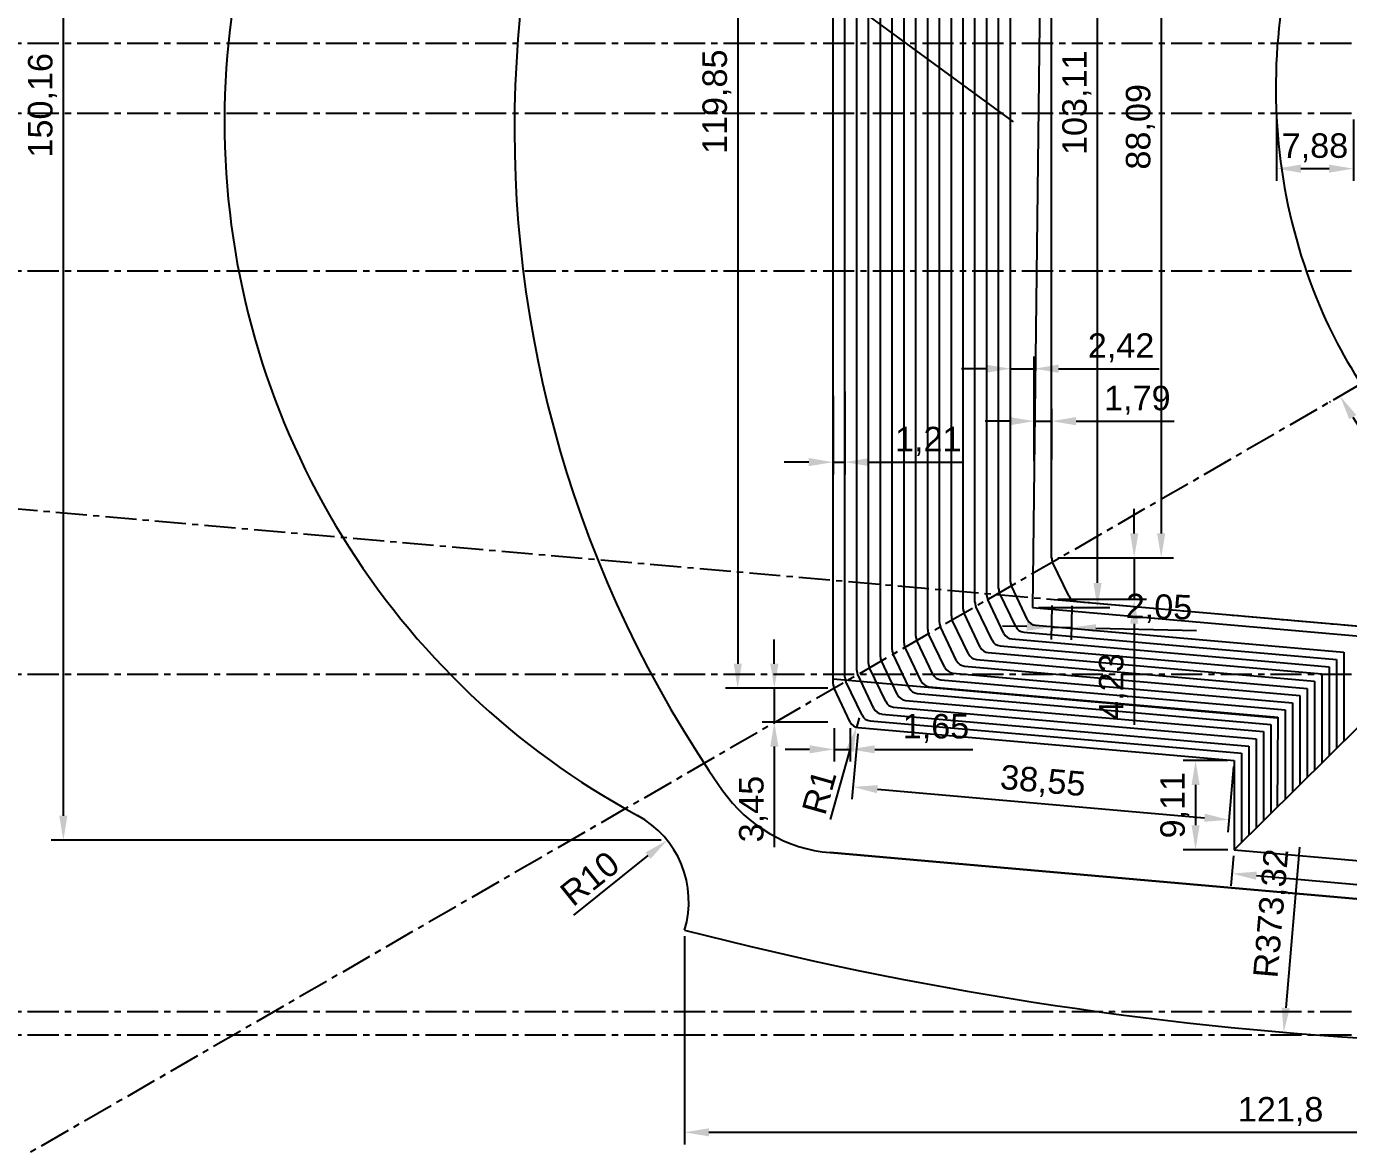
# Model space of a CAD drawing. Header units: millimetres. Extents: x -148 to 420, y -73 to 454.
# Drawn here: x -148.4 to -13.3, y -48.8 to 65.4 of the extents above; entities that cross this region are included whole.
import ezdxf

# ---------------------------------------------------------------- set-up
doc = ezdxf.new("R2010")
doc.units = ezdxf.units.MM
doc.header["$LTSCALE"] = 0.1
doc.linetypes.add('CENTER', pattern=[50.8, 31.75, -6.35, 6.35, -6.35])
doc.layers.add('axe', color=10, linetype='CENTER')
doc.layers.add('ls', color=7, linetype='Continuous')
doc.styles.get("Standard").update_dxf_attribs({"font": 'arial.ttf'})
doc.dimstyles.new('ISO-25', dxfattribs={"dimtxt": 2.5, "dimasz": 2.5, "dimexe": 1.25, "dimexo": 0.625, "dimtad": 1, "dimtxsty": 'Standard', "dimcen": 2.5, "dimadec": 0, "dimazin": 0, "dimtfac": 1, "dimtmove": 0, "dimatfit": 3, "dimfxl": 1, "dimarcsym": 0})

# ---------------------------------------------------------------- blocks, each defined once
blk = doc.blocks.new('*D1')
at = {"layer": 'axe', "color": 0, "lineweight": -2, "transparency": 16777216}
for p, q in [((5.78, 39.13), (-15.22, 27)), ((40.69, 18.98), (40.69, -5.27))]:
    blk.add_line(p, q, dxfattribs=at)
blk.add_arc((40.69, 59.28), 63.3, 212.2629, 267.7371, dxfattribs=at)
at = {"layer": 'axe', "color": 0, "transparency": 16777216}
for points in [[(-13.2, 25.27), (-12.48, 25.7), (-14.13, 27.63)], [(38.2, -3.56), (38.18, -4.39), (40.69, -4.02)]]:
    blk.add_solid(points, dxfattribs=at)
at = {"layer": 'Defpoints', "color": 0, "transparency": 16777216}
for p in [(40.69, 59.28), (6.33, 39.44), (40.69, 19.6), (0, 10.79)]:
    blk.add_point(p, dxfattribs=at)
at = {"layer": 'axe', "color": 0, "transparency": 16777216, "insert": (9.99, 6.1), "char_height": 2.5, "attachment_point": 5, "rotation": 330}
blk.add_mtext('60°', dxfattribs=at)
blk = doc.blocks.new('*D3')
at = {"layer": 'Defpoints', "color": 0, "transparency": 16777216}
for p in [(-64.72, 28.71), (-65.93, 28.3), (-64.72, 20.88)]:
    blk.add_point(p, dxfattribs=at)
at = {"layer": 'ls', "color": 0, "lineweight": -2, "transparency": 16777216}
for p, q in [((-65.93, 27.67), (-65.93, 19.63)), ((-64.72, 28.09), (-64.72, 19.63)), ((-68.43, 20.88), (-70.93, 20.88)), ((-65.93, 20.88), (-64.72, 20.88)), ((-62.22, 20.88), (-52.7, 20.88))]:
    blk.add_line(p, q, dxfattribs=at)
at = {"layer": 'ls', "color": 0, "transparency": 16777216}
for points in [[(-68.43, 21.3), (-68.43, 20.47), (-65.93, 20.88)], [(-62.22, 21.3), (-62.22, 20.47), (-64.72, 20.88)]]:
    blk.add_solid(points, dxfattribs=at)
at = {"layer": 'ls', "color": 0, "transparency": 16777216, "insert": (-56.21, 23.01), "char_height": 2.5, "attachment_point": 5}
blk.add_mtext('1,21', dxfattribs=at)
blk = doc.blocks.new('*D6')
at = {"layer": 'Defpoints', "color": 0, "transparency": 16777216}
for p in [(-65.93, 117.63), (-75.68, -2.22), (-65.83, -2.22)]:
    blk.add_point(p, dxfattribs=at)
at = {"layer": 'ls', "color": 0, "lineweight": -2, "transparency": 16777216}
for p, q in [((-66.56, 117.63), (-76.93, 117.63)), ((-75.68, 115.13), (-75.68, 0.28)), ((-66.46, -2.22), (-76.93, -2.22))]:
    blk.add_line(p, q, dxfattribs=at)
at = {"layer": 'ls', "color": 0, "transparency": 16777216}
for points in [[(-76.09, 115.13), (-75.26, 115.13), (-75.68, 117.63)], [(-76.09, 0.28), (-75.26, 0.28), (-75.68, -2.22)]]:
    blk.add_solid(points, dxfattribs=at)
at = {"layer": 'ls', "color": 0, "transparency": 16777216, "insert": (-77.8, 57.7), "char_height": 2.5, "attachment_point": 5, "rotation": 90}
blk.add_mtext('119,85', dxfattribs=at)
blk = doc.blocks.new('*D7')
at = {"layer": 'Defpoints', "color": 0, "transparency": 16777216}
for p in [(-65.83, -2.22), (-71.94, -5.68), (-65.83, -5.68)]:
    blk.add_point(p, dxfattribs=at)
at = {"layer": 'ls', "color": 0, "lineweight": -2, "transparency": 16777216}
for p, q in [((-71.94, 0.28), (-71.94, 2.78)), ((-66.46, -2.22), (-73.19, -2.22)), ((-71.94, -2.22), (-71.94, -5.68)), ((-66.46, -5.68), (-73.19, -5.68)), ((-71.94, -8.18), (-71.94, -18.44))]:
    blk.add_line(p, q, dxfattribs=at)
at = {"layer": 'ls', "color": 0, "transparency": 16777216}
for points in [[(-72.35, 0.28), (-71.52, 0.28), (-71.94, -2.22)], [(-72.35, -8.18), (-71.52, -8.18), (-71.94, -5.68)]]:
    blk.add_solid(points, dxfattribs=at)
at = {"layer": 'ls', "color": 0, "transparency": 16777216, "insert": (-74.06, -14.56), "char_height": 2.5, "attachment_point": 5, "rotation": 90}
blk.add_mtext('3,45', dxfattribs=at)
blk = doc.blocks.new('*D8')
at = {"layer": 'Defpoints', "color": 0, "transparency": 16777216}
for p in [(-65.83, -5.68), (-64.18, -5.68), (-64.18, -8.46)]:
    blk.add_point(p, dxfattribs=at)
at = {"layer": 'ls', "color": 0, "lineweight": -2, "transparency": 16777216}
for p, q in [((-65.83, -6.3), (-65.83, -9.71)), ((-64.18, -6.3), (-64.18, -9.71)), ((-68.33, -8.46), (-70.83, -8.46)), ((-65.83, -8.46), (-64.18, -8.46)), ((-61.68, -8.46), (-51.66, -8.46))]:
    blk.add_line(p, q, dxfattribs=at)
at = {"layer": 'ls', "color": 0, "transparency": 16777216}
for points in [[(-68.33, -8.04), (-68.33, -8.87), (-65.83, -8.46)], [(-61.68, -8.04), (-61.68, -8.87), (-64.18, -8.46)]]:
    blk.add_solid(points, dxfattribs=at)
at = {"layer": 'ls', "color": 0, "transparency": 16777216, "insert": (-55.42, -6.33), "char_height": 2.5, "attachment_point": 5}
blk.add_mtext('1,65', dxfattribs=at)
blk = doc.blocks.new('*D9')
at = {"layer": 'Defpoints', "color": 0, "transparency": 16777216}
for p in [(-63.28, -5.25), (-63.55, -6.21)]:
    blk.add_point(p, dxfattribs=at)
at = {"layer": 'ls', "color": 0, "lineweight": -2, "transparency": 16777216}
for p, q in [((-63.28, -5.25), (-63.55, -6.21)), ((-66.2, -15.64), (-64.23, -8.61))]:
    blk.add_line(p, q, dxfattribs=at)
at = {"layer": 'ls', "color": 0, "transparency": 16777216}
blk.add_solid([(-64.63, -8.5), (-63.83, -8.73), (-63.55, -6.21)], dxfattribs=at)
at = {"layer": 'ls', "color": 0, "transparency": 16777216, "insert": (-67.36, -12.82), "char_height": 2.5, "attachment_point": 5, "rotation": 74.306}
blk.add_mtext('R1', dxfattribs=at)
blk = doc.blocks.new('*D10')
at = {"layer": 'Defpoints', "color": 0, "transparency": 16777216}
for p in [(-24.96, -9.6), (-28.9, -18.71), (-24.96, -18.71)]:
    blk.add_point(p, dxfattribs=at)
at = {"layer": 'ls', "color": 0, "lineweight": -2, "transparency": 16777216}
for p, q in [((-25.59, -9.6), (-30.15, -9.6)), ((-28.9, -12.1), (-28.9, -16.21)), ((-25.59, -18.71), (-30.15, -18.71))]:
    blk.add_line(p, q, dxfattribs=at)
at = {"layer": 'ls', "color": 0, "transparency": 16777216}
for points in [[(-29.31, -12.1), (-28.48, -12.1), (-28.9, -9.6)], [(-29.31, -16.21), (-28.48, -16.21), (-28.9, -18.71)]]:
    blk.add_solid(points, dxfattribs=at)
at = {"layer": 'ls', "color": 0, "transparency": 16777216, "insert": (-31.02, -14.16), "char_height": 2.5, "attachment_point": 5, "rotation": 90}
blk.add_mtext('9,11', dxfattribs=at)
blk = doc.blocks.new('*D11')
at = {"layer": 'Defpoints', "color": 0, "transparency": 16777216}
for p in [(-63.37, -6.24), (-24.96, -9.6), (-25.49, -15.66)]:
    blk.add_point(p, dxfattribs=at)
at = {"layer": 'ls', "color": 0, "lineweight": -2, "transparency": 16777216}
for p, q in [((-63.42, -6.86), (-64.01, -13.55)), ((-25.02, -10.22), (-25.6, -16.91)), ((-61.41, -12.52), (-27.98, -15.45))]:
    blk.add_line(p, q, dxfattribs=at)
at = {"layer": 'ls', "color": 0, "transparency": 16777216}
for points in [[(-61.37, -12.11), (-61.45, -12.94), (-63.9, -12.3)], [(-27.95, -15.03), (-28.02, -15.86), (-25.49, -15.66)]]:
    blk.add_solid(points, dxfattribs=at)
at = {"layer": 'ls', "color": 0, "transparency": 16777216, "insert": (-44.51, -11.86), "char_height": 2.5, "attachment_point": 5, "rotation": 355}
blk.add_mtext('38,55', dxfattribs=at)
blk = doc.blocks.new('*D12')
at = {"layer": 'Defpoints', "color": 0, "transparency": 16777216}
for p in [(-24.96, -18.71), (26.94, -23.26), (26.73, -25.69)]:
    blk.add_point(p, dxfattribs=at)
at = {"layer": 'ls', "color": 0, "lineweight": -2, "transparency": 16777216}
for p, q in [((-25.02, -19.34), (-25.29, -22.39)), ((-22.69, -21.36), (24.24, -25.47)), ((26.89, -23.88), (26.62, -26.93))]:
    blk.add_line(p, q, dxfattribs=at)
at = {"layer": 'ls', "color": 0, "transparency": 16777216}
for points in [[(-22.65, -20.95), (-22.72, -21.78), (-25.18, -21.15)], [(24.27, -25.06), (24.2, -25.89), (26.73, -25.69)]]:
    blk.add_solid(points, dxfattribs=at)
at = {"layer": 'ls', "color": 0, "transparency": 16777216, "insert": (0.96, -21.3), "char_height": 2.5, "attachment_point": 5, "rotation": 355}
blk.add_mtext('52,1', dxfattribs=at)
blk = doc.blocks.new('*D17')
at = {"layer": 'Defpoints', "color": 0, "transparency": 16777216}
for p in [(-82.89, -17.75), (-90.68, -24.01)]:
    blk.add_point(p, dxfattribs=at)
at = {"layer": 'ls', "color": 0, "lineweight": -2, "transparency": 16777216}
blk.add_line((-92.41, -25.4), (-84.84, -19.31), dxfattribs=at)
at = {"layer": 'ls', "color": 0, "transparency": 16777216}
blk.add_solid([(-85.1, -18.99), (-84.58, -19.64), (-82.89, -17.75)], dxfattribs=at)
at = {"layer": 'ls', "color": 0, "transparency": 16777216, "insert": (-90.79, -21.66), "char_height": 2.5, "attachment_point": 5, "rotation": 38.8021}
blk.add_mtext('R10', dxfattribs=at)
blk = doc.blocks.new('*D19')
at = {"layer": 'Defpoints', "color": 0, "transparency": 16777216}
for p in [(-112.56, 103.26), (-47.49, 55.66)]:
    blk.add_point(p, dxfattribs=at)
at = {"layer": 'ls', "color": 0, "lineweight": -2, "transparency": 16777216}
for p, q in [((-127.39, 114.1), (-114.58, 104.73)), ((-47.49, 55.66), (-112.56, 103.26))]:
    blk.add_line(p, q, dxfattribs=at)
at = {"layer": 'ls', "color": 0, "transparency": 16777216}
blk.add_solid([(-114.33, 105.07), (-114.82, 104.4), (-112.56, 103.26)], dxfattribs=at)
at = {"layer": 'ls', "color": 0, "transparency": 16777216, "insert": (-121.27, 112.26), "char_height": 2.5, "attachment_point": 5, "rotation": 323.8119}
blk.add_mtext('R80,62', dxfattribs=at)
blk = doc.blocks.new('*D29')
at = {"layer": 'Defpoints', "color": 0, "transparency": 16777216}
for p in [(-20.64, 56.52), (-12.76, 56.52), (-12.76, 50.87)]:
    blk.add_point(p, dxfattribs=at)
at = {"layer": 'ls', "color": 0, "lineweight": -2, "transparency": 16777216}
for p, q in [((-20.64, 55.9), (-20.64, 49.62)), ((-12.76, 55.9), (-12.76, 49.62)), ((-18.14, 50.87), (-15.26, 50.87))]:
    blk.add_line(p, q, dxfattribs=at)
at = {"layer": 'ls', "color": 0, "transparency": 16777216}
for points in [[(-18.14, 51.28), (-18.14, 50.45), (-20.64, 50.87)], [(-15.26, 51.28), (-15.26, 50.45), (-12.76, 50.87)]]:
    blk.add_solid(points, dxfattribs=at)
at = {"layer": 'ls', "color": 0, "transparency": 16777216, "insert": (-16.7, 52.99), "char_height": 2.5, "attachment_point": 5}
blk.add_mtext('7,88', dxfattribs=at)
blk = doc.blocks.new('*D31')
at = {"layer": 'Defpoints', "color": 0, "transparency": 16777216}
for p in [(12.04, 334.58), (-19.89, -37.37)]:
    blk.add_point(p, dxfattribs=at)
at = {"layer": 'ls', "color": 0, "lineweight": -2, "transparency": 16777216}
blk.add_line((-18.27, -18.44), (-19.68, -34.88), dxfattribs=at)
at = {"layer": 'ls', "color": 0, "transparency": 16777216}
blk.add_solid([(-20.1, -34.84), (-19.27, -34.91), (-19.89, -37.37)], dxfattribs=at)
at = {"layer": 'ls', "color": 0, "transparency": 16777216, "insert": (-20.99, -25.23), "char_height": 2.5, "attachment_point": 5, "rotation": 85.0925}
blk.add_mtext('R373,32', dxfattribs=at)
blk = doc.blocks.new('*D37')
at = {"layer": 'Defpoints', "color": 0, "transparency": 16777216}
for p in [(-43.38, 99.19), (-43.6, 11.1), (-32.41, 11.1)]:
    blk.add_point(p, dxfattribs=at)
at = {"layer": 'ls', "color": 0, "lineweight": -2, "transparency": 16777216}
for p, q in [((-42.75, 99.19), (-31.16, 99.19)), ((-32.41, 96.69), (-32.41, 13.6)), ((-42.98, 11.1), (-31.16, 11.1))]:
    blk.add_line(p, q, dxfattribs=at)
at = {"layer": 'ls', "color": 0, "transparency": 16777216}
for points in [[(-32.83, 96.69), (-32, 96.69), (-32.41, 99.19)], [(-32.83, 13.6), (-32, 13.6), (-32.41, 11.1)]]:
    blk.add_solid(points, dxfattribs=at)
at = {"layer": 'ls', "color": 0, "transparency": 16777216, "insert": (-34.54, 55.14), "char_height": 2.5, "attachment_point": 5, "rotation": 90}
blk.add_mtext('88,09', dxfattribs=at)
blk = doc.blocks.new('*D38')
at = {"layer": 'Defpoints', "color": 0, "transparency": 16777216}
for p in [(-44.49, 109.15), (-38.92, 109.15), (-45.56, 6.04)]:
    blk.add_point(p, dxfattribs=at)
at = {"layer": 'ls', "color": 0, "lineweight": -2, "transparency": 16777216}
for p, q in [((-43.86, 109.15), (-37.67, 109.15)), ((-38.92, 8.54), (-38.92, 106.65)), ((-44.94, 6.04), (-37.67, 6.04))]:
    blk.add_line(p, q, dxfattribs=at)
at = {"layer": 'ls', "color": 0, "transparency": 16777216}
for points in [[(-39.33, 106.65), (-38.5, 106.65), (-38.92, 109.15)], [(-39.33, 8.54), (-38.5, 8.54), (-38.92, 6.04)]]:
    blk.add_solid(points, dxfattribs=at)
at = {"layer": 'ls', "color": 0, "transparency": 16777216, "insert": (-41.04, 57.6), "char_height": 2.5, "attachment_point": 5, "rotation": 90}
blk.add_mtext('103,11', dxfattribs=at)
blk = doc.blocks.new('*D39')
at = {"layer": 'Defpoints', "color": 0, "transparency": 16777216}
for p in [(-43.6, 25.07), (-45.39, 20.54), (-43.6, 20.54)]:
    blk.add_point(p, dxfattribs=at)
at = {"layer": 'ls', "color": 0, "lineweight": -2, "transparency": 16777216}
for p, q in [((-45.39, 21.16), (-45.39, 26.32)), ((-43.6, 21.16), (-43.6, 26.32)), ((-47.89, 25.07), (-50.39, 25.07)), ((-45.39, 25.07), (-43.6, 25.07)), ((-41.1, 25.07), (-31.09, 25.07))]:
    blk.add_line(p, q, dxfattribs=at)
at = {"layer": 'ls', "color": 0, "transparency": 16777216}
for points in [[(-47.89, 25.49), (-47.89, 24.65), (-45.39, 25.07)], [(-41.1, 25.49), (-41.1, 24.65), (-43.6, 25.07)]]:
    blk.add_solid(points, dxfattribs=at)
at = {"layer": 'ls', "color": 0, "transparency": 16777216, "insert": (-34.85, 27.2), "char_height": 2.5, "attachment_point": 5}
blk.add_mtext('1,79', dxfattribs=at)
blk = doc.blocks.new('*D40')
at = {"layer": 'Defpoints', "color": 0, "transparency": 16777216}
for p in [(-45.39, 30.43), (-47.81, 20.4), (-45.39, 20.4)]:
    blk.add_point(p, dxfattribs=at)
at = {"layer": 'ls', "color": 0, "lineweight": -2, "transparency": 16777216}
for p, q in [((-47.81, 21.02), (-47.81, 31.68)), ((-45.39, 21.02), (-45.39, 31.68)), ((-50.31, 30.43), (-52.81, 30.43)), ((-47.81, 30.43), (-45.39, 30.43)), ((-42.89, 30.43), (-32.63, 30.43))]:
    blk.add_line(p, q, dxfattribs=at)
at = {"layer": 'ls', "color": 0, "transparency": 16777216}
for points in [[(-50.31, 30.85), (-50.31, 30.01), (-47.81, 30.43)], [(-42.89, 30.85), (-42.89, 30.01), (-45.39, 30.43)]]:
    blk.add_solid(points, dxfattribs=at)
at = {"layer": 'ls', "color": 0, "transparency": 16777216, "insert": (-36.51, 32.56), "char_height": 2.5, "attachment_point": 5}
blk.add_mtext('2,42', dxfattribs=at)
blk = doc.blocks.new('*D43')
at = {"layer": 'Defpoints', "color": 0, "transparency": 16777216}
for p in [(-43.6, 11.1), (-43.6, 6.87), (-35.17, 6.87)]:
    blk.add_point(p, dxfattribs=at)
at = {"layer": 'ls', "color": 0, "lineweight": -2, "transparency": 16777216}
for p, q in [((-35.17, 13.6), (-35.17, 16.1)), ((-42.98, 11.1), (-33.92, 11.1)), ((-35.17, 11.1), (-35.17, 6.87)), ((-42.98, 6.87), (-33.92, 6.87)), ((-35.17, 4.37), (-35.17, -5.97))]:
    blk.add_line(p, q, dxfattribs=at)
at = {"layer": 'ls', "color": 0, "transparency": 16777216}
for points in [[(-35.58, 13.6), (-34.75, 13.6), (-35.17, 11.1)], [(-35.58, 4.37), (-34.75, 4.37), (-35.17, 6.87)]]:
    blk.add_solid(points, dxfattribs=at)
at = {"layer": 'ls', "color": 0, "transparency": 16777216, "insert": (-37.29, -2.05), "char_height": 2.5, "attachment_point": 5, "rotation": 90}
blk.add_mtext('4,23', dxfattribs=at)
blk = doc.blocks.new('*D44')
at = {"layer": 'Defpoints', "color": 0, "transparency": 16777216}
for p in [(-43.58, 6.87), (-41.52, 6.82), (-41.59, 3.98)]:
    blk.add_point(p, dxfattribs=at)
at = {"layer": 'ls', "color": 0, "lineweight": -2, "transparency": 16777216}
for p, q in [((-43.59, 6.25), (-43.67, 2.77)), ((-41.54, 6.2), (-41.62, 2.73)), ((-46.14, 4.08), (-48.64, 4.14)), ((-43.64, 4.02), (-41.59, 3.98)), ((-39.09, 3.92), (-28.79, 3.68))]:
    blk.add_line(p, q, dxfattribs=at)
at = {"layer": 'ls', "color": 0, "transparency": 16777216}
for points in [[(-46.13, 4.5), (-46.15, 3.66), (-43.64, 4.02)], [(-39.08, 4.33), (-39.1, 3.5), (-41.59, 3.98)]]:
    blk.add_solid(points, dxfattribs=at)
at = {"layer": 'ls', "color": 0, "transparency": 16777216, "insert": (-32.64, 5.9), "char_height": 2.5, "attachment_point": 5, "rotation": 358.676}
blk.add_mtext('2,05', dxfattribs=at)
blk = doc.blocks.new('*D48')
at = {"layer": 'Defpoints', "color": 0, "transparency": 16777216}
for p in [(-81.12, -26.93), (40.69, -37.64), (40.69, -47.58)]:
    blk.add_point(p, dxfattribs=at)
at = {"layer": 'ls', "color": 0, "lineweight": -2, "transparency": 16777216}
for p, q in [((-81.12, -27.55), (-81.12, -48.83)), ((40.69, -38.26), (40.69, -48.83)), ((-78.62, -47.58), (38.19, -47.58))]:
    blk.add_line(p, q, dxfattribs=at)
at = {"layer": 'ls', "color": 0, "transparency": 16777216}
for points in [[(-78.62, -47.17), (-78.62, -48), (-81.12, -47.58)], [(38.19, -47.17), (38.19, -48), (40.69, -47.58)]]:
    blk.add_solid(points, dxfattribs=at)
at = {"layer": 'ls', "color": 0, "transparency": 16777216, "insert": (-20.21, -45.46), "char_height": 2.5, "attachment_point": 5}
blk.add_mtext('121,8', dxfattribs=at)
blk = doc.blocks.new('*D49')
at = {"layer": 'Defpoints', "color": 0, "transparency": 16777216}
for p in [(-144.58, 132.42), (-85.66, 132.42), (-82.89, -17.75)]:
    blk.add_point(p, dxfattribs=at)
at = {"layer": 'ls', "color": 0, "lineweight": -2, "transparency": 16777216}
for p, q in [((-86.28, 132.42), (-145.83, 132.42)), ((-144.58, -15.25), (-144.58, 129.92)), ((-83.51, -17.75), (-145.83, -17.75))]:
    blk.add_line(p, q, dxfattribs=at)
at = {"layer": 'ls', "color": 0, "transparency": 16777216}
for points in [[(-145, 129.92), (-144.17, 129.92), (-144.58, 132.42)], [(-145, -15.25), (-144.17, -15.25), (-144.58, -17.75)]]:
    blk.add_solid(points, dxfattribs=at)
at = {"layer": 'ls', "color": 0, "transparency": 16777216, "insert": (-146.71, 57.34), "char_height": 2.5, "attachment_point": 5, "rotation": 90}
blk.add_mtext('150,16', dxfattribs=at)

msp = doc.modelspace()

# ---------------------------------------------------------------- linework, layer by layer
at = {"layer": 'axe'}
for p, direction in [((105.384, 63.702), (1, 0)), ((29.462, 56.524), (1, 0)), ((168.994, 40.427), (1, 0)), ((-36.033, 6.211), (0.9961947, -0.0871557)), ((193.653, -0.786), (1, 0)), ((63.608, -35.225), (1, 0)), ((40.667, -37.637), (1, 0))]:
    msp.add_xline(p, direction, dxfattribs=at)
msp.add_ray((40.689, 59.279), (-0.8660254, -0.5), dxfattribs=at)
at = {"layer": 'ls'}
for p, q in [((-65.931, -1.791), (-65.931, 117.629)), ((-64.723, -1.093), (-64.723, 116.931)), ((-63.515, -0.396), (-63.515, 116.234)), ((-62.307, 0.301), (-62.307, 115.537)), ((-61.1, 0.999), (-61.1, 114.839)), ((-59.892, 1.696), (-59.892, 114.142)), ((-58.684, 2.394), (-58.684, 113.445)), ((-57.476, 3.091), (-57.476, 112.747)), ((-56.268, 3.788), (-56.268, 112.05)), ((-55.06, 4.486), (-55.06, 111.352)), ((-53.852, 5.183), (-53.852, 110.655)), ((-52.644, 5.88), (-52.644, 109.958)), ((-51.436, 6.578), (-51.436, 109.26)), ((-50.228, 7.275), (-50.228, 108.563)), ((-44.32, 109.152), (-45.564, 6.042)), ((-49.021, 7.973), (-49.021, 107.866)), ((-47.813, 8.67), (-47.813, 107.168)), ((-43.603, 11.1), (-43.603, 97.818)), ((-50.228, 7.275), (-50.228, 93.993)), ((-41.857, 7.215), (-43.506, 10.669)), ((-46.066, 4.785), (-47.715, 8.239)), ((-48.482, 3.39), (-50.131, 6.844)), ((-48.482, 3.39), (-50.131, 6.844)), ((-47.274, 4.087), (-48.923, 7.542)), ((-50.898, 1.995), (-52.547, 5.45)), ((-49.69, 2.693), (-51.339, 6.147)), ((-45.564, 6.042), (64.685, -3.604)), ((-41.042, 6.65), (61.087, -2.285)), ((-53.314, 0.601), (-54.963, 4.055)), ((-52.106, 1.298), (-53.755, 4.752)), ((-45.251, 4.219), (-13.746, 1.463)), ((-54.522, -0.097), (-56.17, 3.358)), ((-47.667, 2.825), (-15.242, -0.012)), ((-47.667, 2.825), (-15.242, -0.012)), ((-46.459, 3.522), (-14.494, 0.725)), ((-56.937, -1.492), (-58.586, 1.963)), ((-55.73, -0.794), (-57.378, 2.66)), ((-50.083, 1.43), (-16.737, -1.487)), ((-48.875, 2.127), (-15.99, -0.75)), ((-13.746, 1.463), (-13.746, -7.65)), ((-59.353, -2.886), (-61.002, 0.568)), ((-58.145, -2.189), (-59.794, 1.265)), ((-52.498, 0.035), (-18.233, -2.963)), ((-51.291, 0.733), (-17.485, -2.225)), ((-14.494, 0.725), (-14.494, -8.387)), ((-20.561, -5.259), (-65.931, -1.29)), ((-61.769, -4.281), (-63.418, -0.827)), ((-60.561, -3.584), (-62.21, -0.129)), ((-53.706, -0.662), (-18.981, -3.7)), ((-15.99, -0.75), (-15.99, -9.863)), ((-15.242, -0.012), (-15.242, -9.125)), ((-64.185, -5.676), (-65.834, -2.221)), ((-62.977, -4.978), (-64.626, -1.524)), ((-56.122, -2.057), (-20.477, -5.176)), ((-54.914, -1.36), (-19.729, -4.438)), ((-17.485, -2.225), (-17.485, -11.338)), ((-16.737, -1.487), (-16.737, -10.6)), ((-58.538, -3.452), (-21.972, -6.651)), ((-57.33, -2.754), (-21.224, -5.913)), ((-18.981, -3.7), (-18.981, -12.813)), ((-18.233, -2.963), (-18.233, -12.076)), ((-60.954, -4.847), (-23.468, -8.126)), ((-59.746, -4.149), (-22.72, -7.388)), ((-20.477, -5.176), (-20.561, -14.372)), ((-19.729, -4.438), (-19.729, -13.551)), ((-63.37, -6.241), (-24.964, -9.601)), ((-62.162, -5.544), (-24.216, -8.864)), ((-24.964, -18.714), (-12.075, -6.001)), ((-21.972, -6.651), (-21.972, -15.764)), ((-21.224, -5.913), (-21.224, -15.026)), ((-22.72, -7.388), (-22.72, -16.501)), ((-24.216, -8.864), (-24.216, -17.977)), ((-23.468, -8.126), (-23.468, -17.239)), ((-24.964, -9.601), (-24.964, -18.714)), ((-24.964, -18.714), (26.94, -23.255)), ((-66.236, -19.012), (54.777, -29.599)), ((54.777, -29.599), (-66.236, -19.012)), ((54.777, -29.599), (-66.236, -19.012)), ((54.777, -29.599), (-66.236, -19.012))]:
    msp.add_line(p, q, dxfattribs=at)
for centre, radius, start, end in [((19.551, 54.927), 118.04, 140.72869, 214.92844), ((-47.493, 55.657), 80.622, 122.10573, 241.53771), ((-42.603, 11.1), 1, 180, 205.51504), ((-46.813, 8.67), 1, 180, 205.51504), ((-49.228, 7.275), 1, 180, 205.51504), ((-49.228, 7.275), 1, 180, 205.51504), ((-48.021, 7.973), 1, 180, 205.51504), ((-40.955, 7.646), 1, 205.51504, 265), ((-51.644, 5.88), 1, 180, 205.51504), ((-50.436, 6.578), 1, 180, 205.51504), ((-54.06, 4.486), 1, 180, 205.51504), ((-52.852, 5.183), 1, 180, 205.51504), ((-46.372, 4.518), 1, 205.51504, 265), ((-45.164, 5.216), 1, 205.51504, 265), ((-56.476, 3.091), 1, 180, 205.51504), ((-55.268, 3.788), 1, 180, 205.51504), ((-47.58, 3.821), 1, 205.51504, 265), ((-47.58, 3.821), 1, 205.51504, 265), ((-58.892, 1.696), 1, 180, 205.51504), ((-57.684, 2.394), 1, 180, 205.51504), ((-49.996, 2.426), 1, 205.51504, 265), ((-48.788, 3.123), 1, 205.51504, 265), ((-61.307, 0.301), 1, 180, 205.51504), ((-60.1, 0.999), 1, 180, 205.51504), ((-52.411, 1.031), 1, 205.51504, 265), ((-51.203, 1.729), 1, 205.51504, 265), ((-63.723, -1.093), 1, 180, 205.51504), ((-62.515, -0.396), 1, 180, 205.51504), ((-54.827, -0.363), 1, 205.51504, 265), ((-53.619, 0.334), 1, 205.51504, 265), ((-64.931, -1.791), 1, 180, 205.51504), ((-57.243, -1.758), 1, 205.51504, 265), ((-56.035, -1.061), 1, 205.51504, 265), ((-59.659, -3.153), 1, 205.51504, 265), ((-58.451, -2.456), 1, 205.51504, 265), ((-62.074, -4.548), 1, 205.51504, 265), ((-60.867, -3.85), 1, 205.51504, 265), ((-63.282, -5.245), 1, 205.51504, 265), ((-64.928, -4.069), 15, 214.92844, 265), ((-90.681, -24.012), 10, 343.05495, 61.53771), ((12.042, 334.585), 373.321, 255.54981, 277.85623)]:
    msp.add_arc(centre, radius, start, end, dxfattribs=at)
msp.add_open_spline([(-4.209, 98.616), (-6.73, 96.33), (-9.009, 93.731), (-13.68, 87.079), (-15.845, 82.837), (-19.031, 73.844), (-20.053, 69.093), (-20.899, 59.46), (-20.722, 54.575), (-19.181, 45.051), (-17.816, 40.411), (-14.395, 32.702), (-12.561, 29.514), (-8.28, 23.678), (-5.836, 21.033), (-0.432, 16.448), (2.523, 14.511), (8.804, 11.492), (12.12, 10.414), (18.918, 9.214), (22.386, 9.096), (29.242, 9.834), (32.616, 10.688), (39.277, 13.378), (42.53, 15.271), (48.483, 19.901), (51.178, 22.634), (55.883, 28.741), (57.892, 32.113), (59.904, 36.555), (60.268, 37.42), (60.611, 38.296)], degree=3, knots=[0.6425677, 0.6425677, 0.6425677, 0.6425677, 0.8660496, 0.8660496, 1.1654831, 1.1654831, 1.4649166, 1.4649166, 1.7643501, 1.7643501, 2.0637836, 2.0637836, 2.2970692, 2.2970692, 2.5303548, 2.5303548, 2.7636404, 2.7636404, 2.9969259, 2.9969259, 3.2302115, 3.2302115, 3.4634971, 3.4634971, 3.7125759, 3.7125759, 3.9616548, 3.9616548, 4.2107336, 4.2107336, 4.2698969, 4.2698969, 4.2698969, 4.2698969], dxfattribs=at)

# ---------------------------------------------------------------- dimensions: what is measured, and where the dimension line sits
at = {"layer": 'axe'}
dim = msp.add_angular_dim_3p(base=(-0.002, 10.786), center=(40.689, 59.279), p1=(6.326, 39.44), p2=(40.689, 19.6), dimstyle='ISO-25', dxfattribs=at)
dim.commit()
dim.dimension.update_dxf_attribs({"geometry": '*D1', "text_midpoint": (9.988, 6.104)})
at = {"layer": 'ls'}
for center, mpoint, picture, middle in [((12.042, 334.585), (-19.894, -37.368), '*D31', (-18.868, -25.414)), ((-47.493, 55.657), (-112.561, 103.259), '*D19', (-122.522, 110.546)), ((-90.681, -24.012), (-82.888, -17.745), '*D17', (-89.596, -23.139))]:
    dim = msp.add_radius_dim(center=center, mpoint=mpoint, dimstyle='ISO-25', dxfattribs=at)
    dim.commit()
    dim.dimension.update_dxf_attribs({"geometry": picture, "text_midpoint": middle, "dimtype": 164})
for base, p1, p2, picture, middle in [((-144.585, 132.419), (-82.888, -17.745), (-85.657, 132.419), '*D49', (-146.712, 57.337)), ((-75.676, -2.221), (-65.931, 117.629), (-65.834, -2.221), '*D6', (-77.803, 57.704)), ((-38.916, 109.152), (-45.564, 6.042), (-44.488, 109.152), '*D38', (-41.044, 57.597)), ((-32.413, 11.1), (-43.379, 99.188), (-43.603, 11.1), '*D37', (-34.54, 55.144)), ((-35.166, 6.874), (-43.603, 11.1), (-43.603, 6.874), '*D43', (-37.294, -2.048)), ((-71.9375, -5.6758), (-65.8336, -2.2215), (-65.8336, -5.6758), '*D7', (-74.0649, -14.5563)), ((-28.896, -18.714), (-24.964, -9.601), (-24.964, -18.714), '*D10', (-31.023, -14.158))]:
    dim = msp.add_linear_dim(base=base, p1=p1, p2=p2, angle=90, dimstyle='ISO-25', dxfattribs=at)
    dim.commit()
    dim.dimension.update_dxf_attribs({"geometry": picture, "text_midpoint": middle})
for base, p1, p2, picture, middle in [((-12.761, 50.866), (-20.641, 56.524), (-12.761, 56.524), '*D29', (-16.701, 52.993)), ((-45.389, 30.43), (-47.813, 20.4), (-45.389, 20.4), '*D40', (-36.509, 32.557)), ((-64.723, 20.883), (-65.931, 28.299), (-64.723, 28.711), '*D3', (-56.21, 23.011)), ((-43.603, 25.069), (-45.389, 20.539), (-43.603, 20.539), '*D39', (-34.847, 27.196)), ((-64.185, -8.457), (-65.834, -5.676), (-64.185, -5.676), '*D8', (-55.421, -6.33)), ((40.689, -47.583), (-81.115, -26.926), (40.689, -37.637), '*D48', (-20.213, -45.456))]:
    dim = msp.add_linear_dim(base=base, p1=p1, p2=p2, dimstyle='ISO-25', dxfattribs=at)
    dim.commit()
    dim.dimension.update_dxf_attribs({"geometry": picture, "text_midpoint": middle})
for p1, p2, distance, picture, middle in [((-43.579, 6.872), (-41.525, 6.824), -2.849, '*D44', (-32.641, 5.897)), ((-63.37, -6.241), (-24.964, -9.601), -6.086, '*D11', (-44.512, -11.865)), ((-24.964, -18.714), (26.94, -23.255), -2.442, '*D12', (0.961, -21.298))]:
    dim = msp.add_aligned_dim(p1=p1, p2=p2, distance=distance, dimstyle='ISO-25', dxfattribs=at)
    dim.commit()
    dim.dimension.update_dxf_attribs({"geometry": picture, "text_midpoint": middle})
dim = msp.add_radius_dim(center=(-63.282, -5.245), mpoint=(-63.553, -6.208), dimstyle='ISO-25', dxfattribs=at)
dim.commit()
dim.dimension.update_dxf_attribs({"geometry": '*D9', "text_midpoint": (-67.364, -12.823)})

doc.saveas('drawing.dxf')
